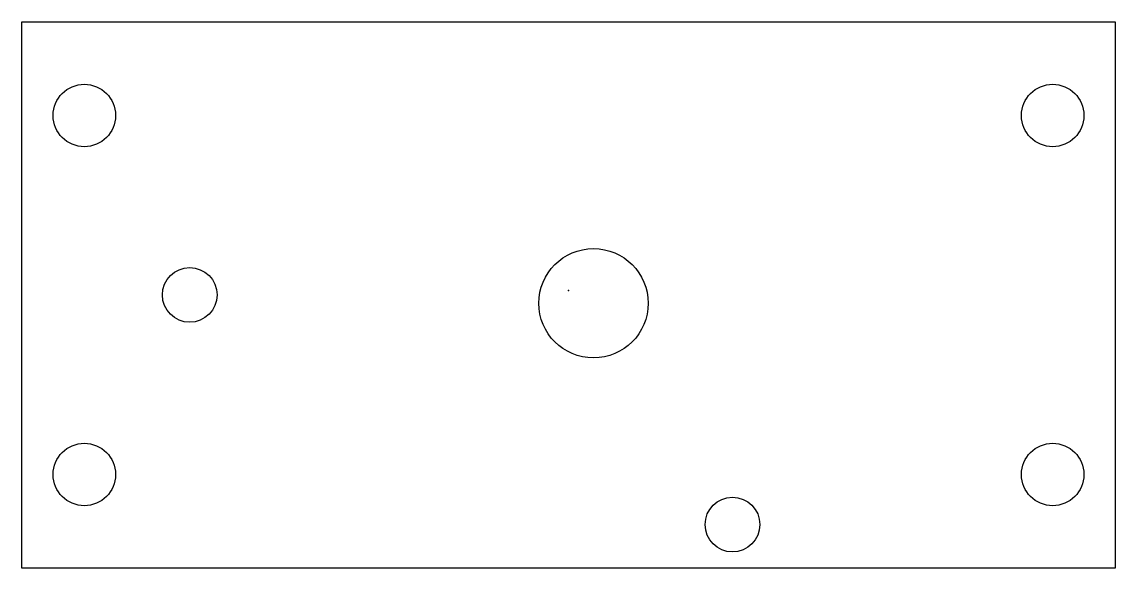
# Model space of a CAD drawing. Header units: millimetres. Extents: x -35 to 35, y -17.8 to 17.2.
import ezdxf

# ---------------------------------------------------------------- set-up
doc = ezdxf.new("R2010")
doc.units = ezdxf.units.MM
doc.layers.get('0').update_dxf_attribs({"linetype": 'CONTINUOUS'})

msp = doc.modelspace()

# ---------------------------------------------------------------- linework, layer by layer
msp.add_lwpolyline([(-35, 17.212), (35, 17.212), (35, -17.788), (-35, -17.788)], close=True)
for centre, radius in [((-31, 11.212), 2), ((31, 11.212), 2), ((1.6, -0.819), 3.5), ((-24.255, -0.283), 1.75), ((-31, -11.788), 2), ((31, -11.788), 2), ((10.5, -15), 1.75)]:
    msp.add_circle(centre, radius)
msp.add_point((0, 0))

doc.saveas('drawing.dxf')
